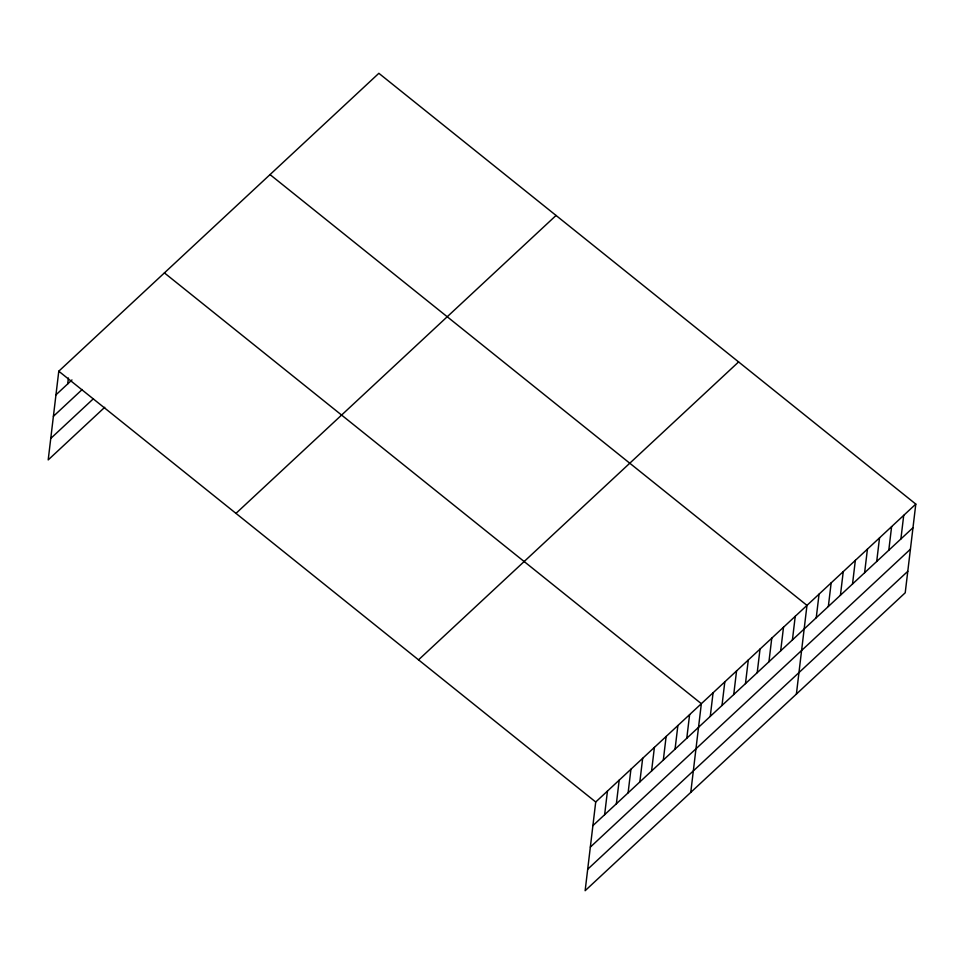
<?xml version="1.0" encoding="UTF-8"?>
<svg xmlns="http://www.w3.org/2000/svg" width="964" height="964" viewBox="0 0 964 964"><rect width="100%" height="100%" fill="white"/><g stroke="black" fill="none" stroke-linecap="round" stroke-linejoin="round"><path stroke-width="1.45" d="M915.8 504.1L595.716 802L585.136 890.7L905.22 592.788L915.8 504.1L378.864 73.3L58.78 371.212L48.2 459.9L104.751 407.278M67.697 383.913L68.396 378.009M604.633 814.701L607.453 791.083M616.37 803.783L619.189 780.153M628.106 792.854L630.926 769.236M639.843 781.937L642.663 758.307M651.58 771.007L654.399 747.389M663.316 760.09L666.136 736.46M675.053 749.161L677.873 725.543M686.79 738.243L689.609 714.613M690.766 792.384L701.346 703.696L164.41 272.908M710.263 716.397L713.083 692.767M722 705.467L724.82 681.849M733.737 694.55L736.556 670.92M745.473 683.621L748.293 660.003M757.21 672.703L760.03 649.073M768.947 661.774L771.766 638.156M780.683 650.857L783.503 627.227M792.42 639.927L795.24 616.309M796.397 694.08L806.976 605.38L270.028 174.592M816.243 617.755L819.063 594.125M828.341 606.501L831.161 582.871M840.427 595.246L843.247 571.616M852.525 583.991L855.345 560.361M864.612 572.737L867.431 549.106M876.71 561.482L879.529 537.852M888.796 550.227L891.616 526.597M900.894 538.972L903.714 515.342M55.96 394.842L71.963 379.949M53.394 416.315L82.205 389.504M50.755 438.439L93.436 398.71M235.963 513.378L556.047 215.466M418.521 659.846L738.605 361.934M592.896 825.63L912.98 527.718M590.342 847.103L910.426 549.191M587.703 869.227L907.787 571.315M58.78 371.212L595.716 802"/></g></svg>
